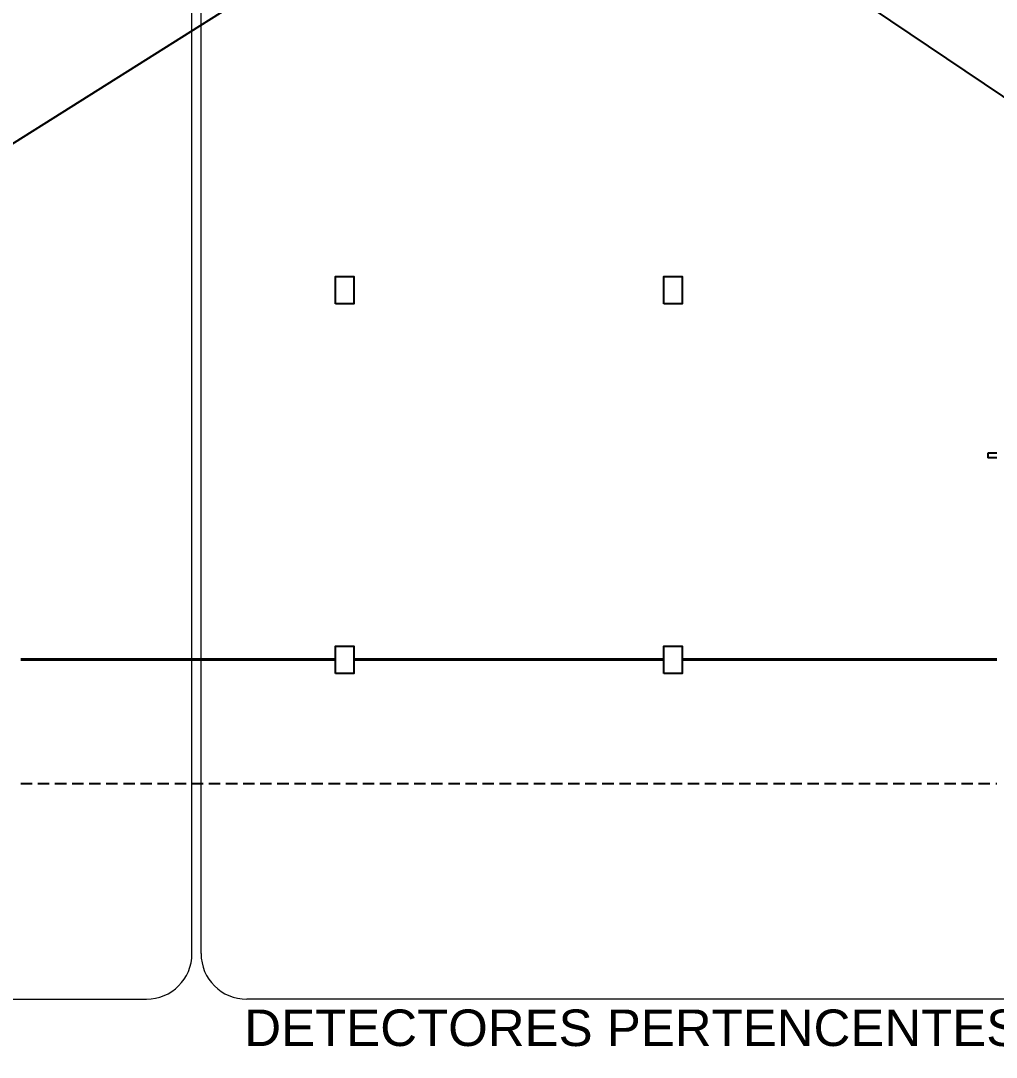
# Model space of a CAD drawing. Header units: metres. Extents: x -331 to 2982, y 362 to 2539.
# Drawn here: x 773.21 to 794.6, y 2146.51 to 2169.23 of the extents above; entities that cross this region are included whole.
import ezdxf

# ---------------------------------------------------------------- set-up
doc = ezdxf.new("R2010")
doc.units = ezdxf.units.M
doc.linetypes.add('DASHED2', pattern=[0.375, 0.25, -0.125])
for name, color, linetype in [('ALV', 251, 'Continuous'), ('Det', 251, 'Continuous'), ('Div', 251, 'Continuous'), ('Est', 251, 'Continuous'), ('Proj', 251, 'DASHED2'), ('vid', 251, 'Continuous')]:
    doc.layers.add(name, color=color, linetype=linetype)
doc.styles.get("Standard").update_dxf_attribs({"font": 'arial.ttf', "height": 0.3})

msp = doc.modelspace()

# ---------------------------------------------------------------- linework, layer by layer
at = {"layer": 'ALV', "color": 251}
for points in [[(794.609, 2159.746), (794.409, 2159.746)], [(794.409, 2159.746), (794.409, 2159.646)], [(794.609, 2159.646), (794.409, 2159.646)]]:
    msp.add_lwpolyline(points, dxfattribs=at)
at = {"layer": 'Det', "color": 251}
for p, q in [((806.359, 2187.521), (770.509, 2164.947)), ((806.359, 2159.746), (770.509, 2183.897))]:
    msp.add_line(p, q, dxfattribs=at)
at = {"layer": 'Div', "color": 230, "linetype": 'Continuous', "lineweight": 0}
for p, q in [((776.963, 2148.779), (776.963, 2197.258)), ((777.163, 2148.779), (777.163, 2197.058)), ((742.965, 2147.779), (775.963, 2147.779)), ((871.425, 2147.779), (778.163, 2147.779))]:
    msp.add_line(p, q, dxfattribs=at)
for centre, start, end in [((775.963, 2148.779), 270, 0), ((778.163, 2148.779), 180, 270)]:
    msp.add_arc(centre, 1, start, end, dxfattribs=at)
at = {"layer": 'Est', "color": 251}
for points in [[(780.109, 2163.021), (780.109, 2163.621), (780.509, 2163.621), (780.509, 2163.021)], [(787.309, 2163.021), (787.309, 2163.621), (787.709, 2163.621), (787.709, 2163.021)], [(780.109, 2154.921), (780.109, 2155.521), (780.509, 2155.521), (780.509, 2154.921)], [(787.309, 2154.921), (787.309, 2155.521), (787.709, 2155.521), (787.709, 2154.921)]]:
    msp.add_lwpolyline(points, close=True, dxfattribs=at)
at = {"layer": 'Proj', "color": 251}
msp.add_line((773.209, 2152.511), (794.609, 2152.511), dxfattribs=at)
at = {"layer": 'vid', "color": 251}
for p, q in [((780.109, 2155.231), (773.209, 2155.231)), ((780.109, 2155.211), (773.209, 2155.211)), ((787.309, 2155.231), (780.509, 2155.231)), ((787.309, 2155.211), (780.509, 2155.211)), ((794.609, 2155.231), (787.709, 2155.231)), ((794.609, 2155.211), (787.709, 2155.211))]:
    msp.add_line(p, q, dxfattribs=at)

# ---------------------------------------------------------------- texts
at = {"layer": 'Div', "color": 230, "linetype": 'Continuous', "lineweight": 0, "insert": (778.11, 2147.553), "char_height": 0.8, "attachment_point": 1}
msp.add_mtext_dynamic_manual_height_columns('DETECTORES PERTENCENTES AO LAÇO 13', width=27.20388, gutter_width=2.5, heights=[0], dxfattribs=at)

doc.saveas('drawing.dxf')
